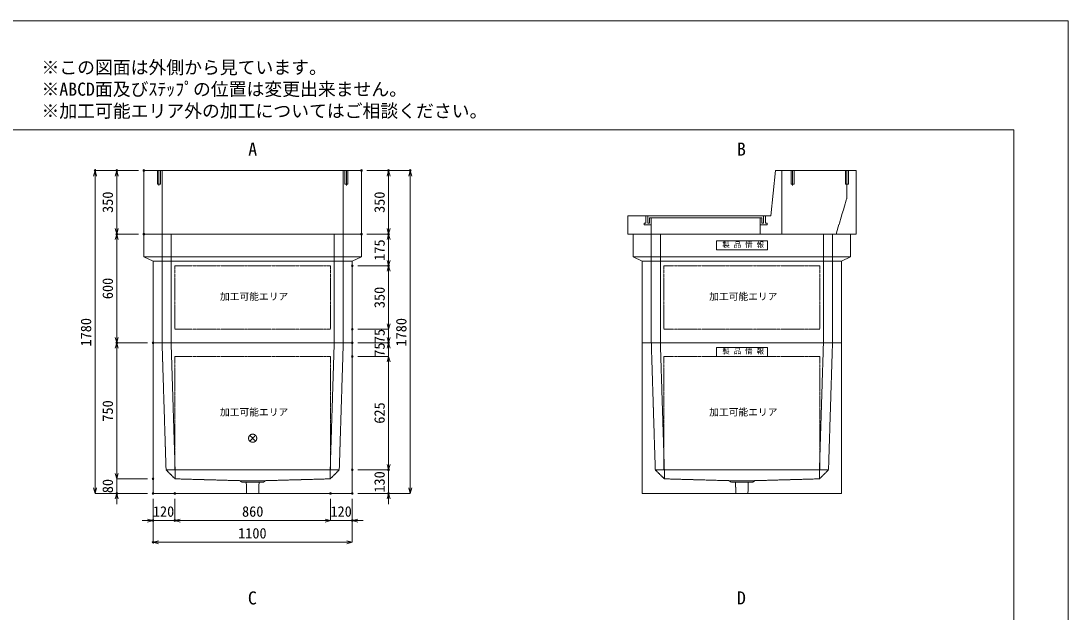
# Model space of a CAD drawing. Units: millimetres, scale not verified. Extents: x -4455 to 4455, y -3150 to 3150.
# Drawn here: x -1324 to 4455, y -109 to 3150 of the extents above; entities that cross this region are included whole.
import ezdxf
from ezdxf.enums import TextEntityAlignment as Align

# ---------------------------------------------------------------- set-up
doc = ezdxf.new("R2010")
doc.units = ezdxf.units.MM
doc.header["$LTSCALE"] = 20
doc.header["$PDMODE"] = 32
doc.header["$PDSIZE"] = 10
doc.linetypes.add('LONG_DASHED1', pattern=[7, 6, -1])
doc.linetypes.add('LONG_DOUBLE_CHAIN', pattern=[21.8, 18, -1, 0.6, -0.6, 0.6, -1])
for name, color, linetype, lineweight in [('0-0_D-TTL', 7, 'Continuous', 9), ('0-1_Defpoints', 7, 'Continuous', 9), ('0-3_D-TTL-TXT', 7, 'Continuous', 9), ('0-5_D-STR-DIM', 3, 'Continuous', 9), ('0-6_0', 7, 'Continuous', 9), ('0-7_D-STR', 7, 'Continuous', 9), ('0-9_D-STR-STR4', 134, 'LONG_DASHED1', 9), ('0-A_D-STR-STR2', 1, 'LONG_DASHED1', 9), ('0-B_D-STR-STR1', 7, 'LONG_DASHED1', 9), ('0-C_D-STR-STR5', 1, 'LONG_DOUBLE_CHAIN', 9)]:
    doc.layers.add(name, color=color, linetype=linetype, lineweight=lineweight)
doc.layers.add('0-4_D-STR-TXT', color=7, linetype='Continuous')
doc.styles.add('ＭＳ ゴシック', font='')
doc.styles.get('ＭＳ ゴシック').set_extended_font_data('MS Gothic')

# ---------------------------------------------------------------- blocks, each defined once
blk = doc.blocks.new('A$C4DE05FD1')
at = {"layer": '0-0_D-TTL', "color": 134}
for p, q in [((4000, 76000), (114800, 76000)), ((114800, 76000), (114800, 4000))]:
    blk.add_line(p, q, dxfattribs=at)
at = {"layer": '0-1_Defpoints', "color": 134}
for p, q in [((0, 84000), (118800, 84000)), ((118800, 84000), (118800, 0))]:
    blk.add_line(p, q, dxfattribs=at)
at = {"layer": '0-3_D-TTL-TXT', "style": 'ＭＳ ゴシック'}
for s, p in [('※この図面は外側から見ています。', (43260.9, 79815.7)), ('※ABCD面及びｽﾃｯﾌﾟの位置は変更出来ません。', (43260.9, 78215.7)), ('※加工可能エリア外の加工についてはご相談ください。', (43260.9, 76615.7))]:
    blk.add_text(s, height=962.2, dxfattribs=at).set_placement(p, align=Align.BOTTOM_LEFT)
blk = doc.blocks.new('_Open30')
at = {"layer": '0-6_0'}
blk.add_line((0, 0), (-20, 0), dxfattribs=at)
blk.add_lwpolyline([(-20, 5.36), (0, 0), (-20, -5.36)], dxfattribs=at)
blk = doc.blocks.new('A$C31CA379A')
at = {"layer": '0-4_D-STR-TXT', "style": 'ＭＳ ゴシック'}
for s, p in [('A', (-326.2, -2190.5)), ('B', (35638.7, -2190.5)), ('C', (-351.4, -35190.9)), ('D', (35638.7, -35190.5))]:
    blk.add_text(s, height=962.2, dxfattribs=at).set_placement(p, align=Align.BOTTOM_LEFT)
blk = doc.blocks.new('A$C451E53F1')
at = {"layer": '0-7_D-STR'}
for p, q in [((12000, 12000), (-12000, 12000)), ((-12000, 9500), (-12000, 12000)), ((12000, 9500), (12000, 12000)), ((-12000, 9500), (-11000, 9000)), ((-12000, 9500), (12000, 9500)), ((12000, 9500), (11000, 9000)), ((-11000, 0), (-11000, 9000)), ((11000, 9000), (-11000, 9000)), ((11000, 0), (11000, 9000)), ((11000, 0), (-11000, 0))]:
    blk.add_line(p, q, dxfattribs=at)
at = {"layer": '0-7_D-STR', "linetype": 'LONG_DASHED1'}
for p, q in [((-10000, 12000), (-10000, 0)), ((-9000, 12000), (-9000, 0)), ((9000, 12000), (9000, 0)), ((10000, 12000), (10000, 0))]:
    blk.add_line(p, q, dxfattribs=at)
at = {"layer": '0-C_D-STR-STR5'}
for p, q in [((8600, 8500), (8600, 1500)), ((8600, 1500), (-8600, 1500))]:
    blk.add_line(p, q, dxfattribs=at)
blk.add_lwpolyline([(8600, 8500), (-8600, 8500), (-8600, 1500)], dxfattribs=at)
blk = doc.blocks.new('A$C737D46CD')
at = {"layer": '0-B_D-STR-STR1', "linetype": 'Continuous'}
blk.add_lwpolyline([(-2820, 0), (2820, 0), (2820, -1000), (-2820, -1000)], close=True, dxfattribs=at)
at = {"layer": '0-B_D-STR-STR1', "style": 'ＭＳ ゴシック'}
blk.add_text('製 品 情 報', height=577.3, dxfattribs=at).set_placement((-2149.7, -882.5), align=Align.BOTTOM_LEFT)
blk = doc.blocks.new('A$C11D6768D')
at = {"layer": '0-7_D-STR'}
for p, q in [((12000, 12000), (-12000, 12000)), ((-12000, 9500), (-12000, 12000)), ((12000, 9500), (12000, 12000)), ((-12000, 9500), (-11000, 9000)), ((-12000, 9500), (12000, 9500)), ((12000, 9500), (11000, 9000)), ((-11000, 0), (-11000, 9000)), ((11000, 9000), (-11000, 9000)), ((11000, 0), (11000, 9000)), ((11000, 0), (-11000, 0))]:
    blk.add_line(p, q, dxfattribs=at)
at = {"layer": '0-7_D-STR', "linetype": 'LONG_DASHED1'}
for p, q in [((-10000, 12000), (-10000, 0)), ((-9000, 12000), (-9000, 0)), ((9000, 12000), (9000, 0)), ((10000, 12000), (10000, 0))]:
    blk.add_line(p, q, dxfattribs=at)
at = {"layer": '0-C_D-STR-STR5'}
for p, q in [((8600, 8500), (8600, 1500)), ((8600, 1500), (-8600, 1500))]:
    blk.add_line(p, q, dxfattribs=at)
blk.add_lwpolyline([(8600, 8500), (-8600, 8500), (-8600, 1500)], dxfattribs=at)
at = {"layer": '0-B_D-STR-STR1'}
blk.add_blockref('A$C737D46CD', (0, 11250), dxfattribs=at)
blk = doc.blocks.new('A$C531455C1')
at = {"layer": '0-7_D-STR'}
for p, q in [((-11000, 0), (11000, 0)), ((-11000, -16600), (-11000, 0)), ((11000, -16600), (11000, 0)), ((-11000, -16600), (11000, -16600))]:
    blk.add_line(p, q, dxfattribs=at)
at = {"layer": '0-7_D-STR', "linetype": 'LONG_DASHED1'}
for p, q in [((-10000, 0), (-9560, -14000)), ((-9000, 0), (-8560, -14000)), ((9000, 0), (8560, -14000)), ((10000, 0), (9560, -14000)), ((-8560, -15000), (-9560, -14000)), ((9560, -14000), (-9560, -14000)), ((-8560, -15000), (-8560, -14000)), ((-8560, -15000), (-1400, -15200)), ((8560, -15000), (1400, -15200)), ((8560, -15000), (9560, -14000)), ((8560, -15000), (8560, -14000)), ((-1200, -15380), (-1400, -15200)), ((1400, -15200), (-1400, -15200)), ((1200, -15380), (-1200, -15380)), ((-666, -16600), (-705, -15380)), ((666, -16600), (705, -15380)), ((1200, -15380), (1400, -15200))]:
    blk.add_line(p, q, dxfattribs=at)
at = {"layer": '0-C_D-STR-STR5'}
for p, q in [((8600, -1500), (8600, -14000)), ((8600, -14000), (-8600, -14000))]:
    blk.add_line(p, q, dxfattribs=at)
blk.add_lwpolyline([(8600, -1500), (-8600, -1500), (-8600, -14000)], dxfattribs=at)
at = {"layer": '0-B_D-STR-STR1'}
blk.add_blockref('A$C737D46CD', (0, -500), dxfattribs=at)
blk = doc.blocks.new('A$C7CE826D1')
at = {"layer": '0-7_D-STR'}
for p, q in [((-11000, 0), (11000, 0)), ((-11000, -16600), (-11000, 0)), ((11000, -16600), (11000, 0)), ((-11000, -16600), (11000, -16600))]:
    blk.add_line(p, q, dxfattribs=at)
at = {"layer": '0-7_D-STR', "linetype": 'LONG_DASHED1'}
for p, q in [((-10000, 0), (-9560, -14000)), ((-9000, 0), (-8560, -14000)), ((9000, 0), (8560, -14000)), ((10000, 0), (9560, -14000)), ((-8560, -15000), (-9560, -14000)), ((9560, -14000), (-9560, -14000)), ((-8560, -15000), (-8560, -14000)), ((-8560, -15000), (-1400, -15200)), ((8560, -15000), (1400, -15200)), ((8560, -15000), (9560, -14000)), ((8560, -15000), (8560, -14000)), ((-1200, -15380), (-1400, -15200)), ((1400, -15200), (-1400, -15200)), ((1200, -15380), (-1200, -15380)), ((-666, -16600), (-705, -15380)), ((666, -16600), (705, -15380)), ((1200, -15380), (1400, -15200))]:
    blk.add_line(p, q, dxfattribs=at)
at = {"layer": '0-C_D-STR-STR5'}
for p, q in [((8600, -1500), (-8600, -1500)), ((-8600, -1500), (-8600, -14000)), ((8600, -1500), (8600, -14000)), ((8600, -14000), (-8600, -14000))]:
    blk.add_line(p, q, dxfattribs=at)
blk = doc.blocks.new('A$C774106B8')
at = {"layer": '0-7_D-STR'}
for p, q in [((-12000, 7000), (12000, 7000)), ((-12000, 7000), (-12000, 0)), ((12000, 7000), (12000, 0)), ((-12000, 0), (12000, 0))]:
    blk.add_line(p, q, dxfattribs=at)
at = {"layer": '0-7_D-STR', "linetype": 'LONG_DASHED1'}
for p, q in [((-10000, 7000), (-10000, 0)), ((10000, 7000), (10000, 0))]:
    blk.add_line(p, q, dxfattribs=at)
at = {"layer": '0-A_D-STR-STR2'}
for p, q in [((-10350, 5340), (-10350, 7000)), ((10350, 5340), (10350, 7000))]:
    blk.add_line(p, q, dxfattribs=at)
for points in [[(-10510, 7000), (-10510, 5500), (-10190, 5500), (-10190, 7000)], [(10510, 7000), (10510, 5500), (10190, 5500), (10190, 7000)]]:
    blk.add_lwpolyline(points, dxfattribs=at)
blk = doc.blocks.new('A$C20EB2ED2')
at = {"layer": '0-7_D-STR'}
for p, q in [((3200, 2000), (3700, 7000)), ((12600, 7000), (3700, 7000)), ((12600, 0), (12600, 7000)), ((-12600, 2000), (3200, 2000)), ((-12600, 0), (-12600, 2000)), ((-12600, 0), (12600, 0))]:
    blk.add_line(p, q, dxfattribs=at)
at = {"layer": '0-7_D-STR', "linetype": 'LONG_DASHED1'}
for p, q in [((4400, 7000), (4400, 0)), ((11600, 4000), (11600, 7000)), ((11600, 4000), (10400, 0)), ((-10000, 0), (-10000, 1800)), ((2000, 1800), (2000, 0))]:
    blk.add_line(p, q, dxfattribs=at)
at = {"layer": '0-9_D-STR-STR4'}
for points in [[(-10600, 2000), (-10600, 1200), (-10800, 1200), (-10800, 1000), (-10000, 1000)], [(-10000, 1800), (-10200, 1800), (-10200, 1200), (-10400, 1200), (-10400, 2000)], [(-10000, 1800), (2000, 1800), (2200, 1800)], [(2600, 2000), (2600, 1200), (2800, 1200), (2800, 1000), (2000, 1000)], [(2200, 1800), (2200, 1200), (2400, 1200), (2400, 2000)]]:
    blk.add_lwpolyline(points, dxfattribs=at)
at = {"layer": '0-A_D-STR-STR2'}
for p, q in [((5595.6, 5340), (5595.6, 7000)), ((11600, 5340), (11600, 7000))]:
    blk.add_line(p, q, dxfattribs=at)
for points in [[(5755.6, 7000), (5755.6, 5500), (5435.6, 5500), (5435.6, 7000)], [(11760, 7000), (11760, 5500), (11440, 5500), (11440, 7000)]]:
    blk.add_lwpolyline(points, dxfattribs=at)
blk = doc.blocks.new('A$C1C640AAB')
at = {"layer": '0-C_D-STR-STR5'}
for p, q in [((-318.2, -318.2), (318.2, 318.2)), ((-318.2, 318.2), (318.2, -318.2))]:
    blk.add_line(p, q, dxfattribs=at)
blk.add_circle((0, 0), 450, dxfattribs=at)

msp = doc.modelspace()

# ---------------------------------------------------------------- linework, layer by layer
at = {"layer": '0-1_Defpoints'}
for p in [(-915, 2325), (-795, 2325), (-645, 2325), (555, 2325), (705, 2325), (825, 2325), (-795, 1975), (-645, 1975), (-645, 1975), (555, 1975), (705, 1975), (505, 1800), (705, 1800), (505, 1450), (-795, 1375), (-595, 1375), (-595, 1375), (505, 1375), (505, 1375), (705, 1375), (705, 1375), (505, 1300), (505, 675), (705, 675), (-595, 625), (-795, 545), (-595, 545), (-595, 545), (-475, 545), (385, 545), (505, 545), (505, 545), (705, 545), (-595, 395), (-475, 395), (505, 395), (-595, 275)]:
    msp.add_point(p, dxfattribs=at)
at = {"layer": '0-5_D-STR-DIM'}
for p, q in [((-675, 2325), (-915, 2325)), ((-675, 2325), (-795, 2325)), ((585, 2325), (705, 2325)), ((585, 2325), (825, 2325)), ((-915, 575), (-915, 2295)), ((-795, 2005), (-795, 2295)), ((705, 2005), (705, 2295)), ((825, 575), (825, 2295)), ((-675, 1975), (-795, 1975)), ((-675, 1975), (-795, 1975)), ((585, 1975), (705, 1975)), ((585, 1975), (705, 1975)), ((-795, 1405), (-795, 1945)), ((705, 1830), (705, 1945)), ((535, 1800), (705, 1800)), ((535, 1800), (705, 1800)), ((705, 1480), (705, 1770)), ((705, 1480), (705, 1510)), ((535, 1450), (705, 1450)), ((535, 1450), (705, 1450)), ((705, 1450), (705, 1375)), ((705, 1405), (705, 1435)), ((-625, 1375), (-795, 1375)), ((-625, 1375), (-795, 1375)), ((-795, 655), (-795, 1345)), ((535, 1375), (705, 1375)), ((535, 1375), (705, 1375)), ((705, 1300), (705, 1375)), ((705, 1345), (705, 1315)), ((535, 1300), (705, 1300)), ((535, 1300), (705, 1300)), ((705, 1270), (705, 1240)), ((705, 1270), (705, 705)), ((705, 705), (705, 735)), ((-795, 655), (-795, 685)), ((535, 675), (705, 675)), ((535, 675), (705, 675)), ((705, 675), (705, 545)), ((-625, 625), (-795, 625)), ((-625, 625), (-795, 625)), ((-795, 625), (-795, 545)), ((-625, 545), (-915, 545)), ((-625, 545), (-795, 545)), ((535, 545), (825, 545)), ((535, 545), (705, 545)), ((-795, 515), (-795, 485)), ((-595, 515), (-595, 275)), ((-595, 515), (-595, 395)), ((-475, 515), (-475, 395)), ((-475, 515), (-475, 395)), ((385, 515), (385, 395)), ((385, 515), (385, 395)), ((505, 515), (505, 395)), ((505, 515), (505, 275)), ((705, 515), (705, 485)), ((-625, 395), (-655, 395)), ((-475, 395), (-595, 395)), ((355, 395), (-445, 395)), ((-445, 395), (-415, 395)), ((355, 395), (325, 395)), ((385, 395), (505, 395)), ((535, 395), (565, 395)), ((475, 275), (-565, 275))]:
    msp.add_line(p, q, dxfattribs=at)

# ---------------------------------------------------------------- block references
at = {"layer": '0-0_D-TTL', "xscale": 0.075, "yscale": 0.075}
msp.add_blockref('A$C4DE05FD1', (-4455, -3150), dxfattribs=at)
at = {"layer": '0-4_D-STR-TXT', "xscale": 0.075, "yscale": 0.075}
msp.add_blockref('A$C31CA379A', (-45, 2550), dxfattribs=at)
at = {"layer": '0-5_D-STR-DIM', "xscale": 1.5, "yscale": 1.5}
for p, rotation in [((-915, 2325), 90), ((-795, 2325), 90), ((705, 2325), 90), ((825, 2325), 90), ((-795, 1975), 270), ((-795, 1975), 90), ((705, 1975), 270), ((705, 1975), 90), ((705, 1800), 270), ((705, 1800), 90), ((705, 1450), 270), ((705, 1450), 270), ((-795, 1375), 270), ((705, 1375), 270), ((-795, 1375), 90), ((705, 1375), 90), ((705, 1300), 90), ((705, 1300), 90), ((705, 675), 270), ((705, 675), 270), ((-795, 625), 270), ((-795, 625), 270), ((-915, 545), 270), ((-795, 545), 90), ((705, 545), 90), ((825, 545), 270), ((-475, 395), 180), ((-475, 395), 180), ((505, 395), 180), ((-595, 275), 180)]:
    msp.add_blockref('_Open30', p, dxfattribs=dict(at, rotation=rotation))
for p in [(-595, 395), (385, 395), (385, 395), (505, 275)]:
    msp.add_blockref('_Open30', p, dxfattribs=at)
at = {"layer": '0-7_D-STR', "xscale": 0.05, "yscale": 0.05}
for name, p in [('A$C774106B8', (-45, 1975)), ('A$C20EB2ED2', (2655, 1975)), ('A$C451E53F1', (-45, 1375)), ('A$C11D6768D', (2655, 1375)), ('A$C7CE826D1', (-45, 1375)), ('A$C531455C1', (2655, 1375))]:
    msp.add_blockref(name, p, dxfattribs=at)
at = {"layer": '0-C_D-STR-STR5', "xscale": 0.05, "yscale": 0.05}
msp.add_blockref('A$C1C640AAB', (-45, 849), dxfattribs=at)

# ---------------------------------------------------------------- texts
at = {"layer": '0-5_D-STR-DIM', "style": 'ＭＳ ゴシック'}
for s, p in [('350', (-798.89, 2091.34)), ('350', (701.11, 2091.34)), ('175', (701.11, 1827.48)), ('600', (-798.9, 1615.88)), ('350', (701.11, 1566.34)), ('1780', (-918.89, 1354.7)), ('1780', (821.11, 1354.7)), ('75', (701.11, 1373.37)), ('75', (701.11, 1298.37)), ('750', (-798.89, 940.59)), ('625', (701.11, 929.16)), ('130', (701.11, 549.2)), ('80', (-798.9, 545.85))]:
    msp.add_text(s, height=57.77, rotation=90, dxfattribs=at).set_placement(p, align=Align.BOTTOM_LEFT)
for s, p in [('120', (-595.8, 398.89)), ('860', (-103.66, 398.9)), ('120', (384.2, 398.89)), ('1100', (-125.3, 278.89))]:
    msp.add_text(s, height=57.77, dxfattribs=at).set_placement(p, align=Align.BOTTOM_LEFT)
at = {"layer": '0-C_D-STR-STR5', "style": 'ＭＳ ゴシック'}
for p in [(-225.47, 1599.72), (2474.53, 1599.72), (-225.47, 962.22), (2474.53, 962.22)]:
    msp.add_text('加工可能エリア', height=38.42, dxfattribs=at).set_placement(p, align=Align.BOTTOM_LEFT)

doc.saveas('drawing.dxf')
